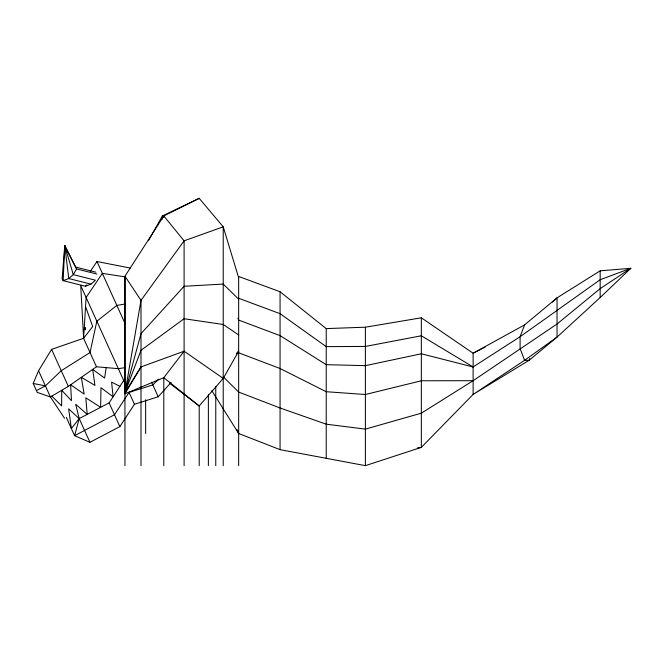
<?xml version="1.0" encoding="UTF-8"?>
<svg xmlns="http://www.w3.org/2000/svg" width="664" height="664" viewBox="0 0 664 664"><rect width="100%" height="100%" fill="white"/><g stroke="black" fill="none" stroke-linecap="round" stroke-linejoin="round"><path stroke-width="1" d="M125.43 367.574L118.325 368.669L96.479 366.777L83.598 338.3L86.104 297.48L102.347 273.385L125.604 276.938M236.508 353.356L238.666 351.206L223.228 378.414L184.102 351.206L163.8 377.708L124.957 393.769L124.957 276.224L163.8 215.949L199.208 198.345L223.228 226.831L238.666 277.776M85.681 329.087L85.49 329.701A1.295 0.523 79.9 0 1 85.1 329.684L84.735 329.045A1.121 0.457 79.9 0 1 84.61 328.157L84.793 327.543A1.295 0.523 79.9 0 1 85.183 327.559L85.548 328.199M106.174 367.615L104.597 378.023L92.694 369.416L94.952 385.402L81.34 377.326L84.145 394.101L70.641 384.78L71.471 400.707L61.735 390.291L61.619 405.878L51.842 396.134M524.585 324.895L520.103 336.706L520.103 348.517L524.585 360.328L529.059 360.328L557.038 337.104L600.165 297.538L630.8 268.306L600.165 270.821L557.038 297.846L524.585 324.895L473.117 353.215L473.117 394.441L421.333 447.362L365.383 465.655L280.067 449.661L238.666 433.517L211.824 390.689M529.747 358.518L529.059 360.328L473.117 394.441L524.585 360.328L557.038 337.104L557.038 297.846L552.614 302.112M64.532 418.245L50.414 396.972L37.225 392.366L33.2 383.468L38.553 370.753L51.584 349.372L83.598 338.3L92.694 326.563L85.548 306.569M148.728 240.235L162.389 215.949L199.208 198.345M124.957 393.769L141 366.935L184.102 351.206M141 366.935L125.073 392.324L141 300.36L184.102 240.816L223.228 226.831L223.228 465.655M171.055 382.489L158.198 396.781L134.435 404.268L119.86 426.603L89.939 442.307L79.199 418.577L68.624 408.841L71.372 428.554L79.199 418.577L109.12 402.874L123.695 380.538L125.297 379.277M158.588 379.161L152.828 384.912L129.065 392.399L114.49 414.734L74.6 435.675L66.292 417.324M90.254 271.493L96.977 261.516L130.235 268.057M223.228 378.414L199.208 405.961L199.208 465.655M36.42 390.59L45.401 385.875L61.246 370.728L90.038 352.534L96.844 321.21L116.847 305.423L124.832 304.054M96.919 274.058L76.634 268.97L64.757 245.68L62.125 278.814L63.163 280.673L85.374 286.242L86.868 284.947M85.374 286.242L90.985 284.134L94.736 280.872M38.553 370.753L50.414 396.972L68.334 386.39L96.479 366.777M223.394 376.961L238.666 392.067L280.067 407.995L326.223 424.188L365.383 429.118L421.333 413.174L473.117 380.704L557.038 324.015L600.165 288.632L630.8 268.306L600.165 279.727L520.103 336.706L473.117 366.96L421.333 353.787L365.383 365.665L326.223 364.669L280.067 335.619L238.666 320.073L237.878 318.164M236.907 353.887L238.666 352.8L280.067 368.52L326.223 391.718L365.383 394.507L421.333 380.779L473.117 380.704M628.094 269.7L630.8 268.306M485.035 347.181L473.117 353.215L421.333 317.799L365.383 327.203L326.223 328.597L280.067 291.762L238.666 276.448L238.666 465.655M417.266 448.001L421.333 447.362L421.333 317.799M33.2 383.468L45.401 385.875M75.596 267.094L76.634 268.97L73.272 274.647L68.774 278.565L63.163 280.673L64.757 245.68L75.596 267.094L95.873 272.182M95.483 280.216L73.272 274.647L64.757 245.68L64.798 247.713M90.985 284.134L68.774 278.565L64.757 245.68L65.18 247.647M238.666 298.26L280.067 313.69L326.223 346.633L365.383 346.434L421.333 335.793L473.117 366.96M89.939 442.307L74.6 435.675L79.199 418.577L75.679 404.268L87.175 414.386L85.839 397.836L100.637 407.322L100.969 387.693L113.087 396.781L111.61 382.107L119.918 386.323M238.666 334.971L223.228 324.48L184.102 318.737L141 350.293L125.073 392.324L141 333.652L184.102 286.267L223.228 284.084L238.666 299.223M169.752 383.36L199.208 405.961L163.8 377.708L163.8 465.655M163.751 217.501L162.389 215.949L162.389 219.062M163.8 215.949L184.102 240.816L184.102 465.655M96.977 261.516L125.371 324.256M151.583 382.165L158.198 396.781M125.347 384.19L80.734 285.62L83.598 338.3M129.065 392.399L134.435 404.268M109.12 402.874L119.86 426.603M51.584 349.372L68.334 386.39M237.081 429.683L238.666 433.517M600.165 270.821L600.165 297.538M365.383 327.203L365.383 465.655M326.223 328.597L326.223 458.45M280.067 291.762L280.067 449.661M215.767 386.473L215.767 465.655M208.38 394.682L208.38 465.655M145.64 399.711L145.64 433.517M141 465.655L141 300.36L124.957 276.224L124.957 465.655M85.457 328.182A1.121 0.457 79.9 0 1 85.581 329.07"/></g></svg>
